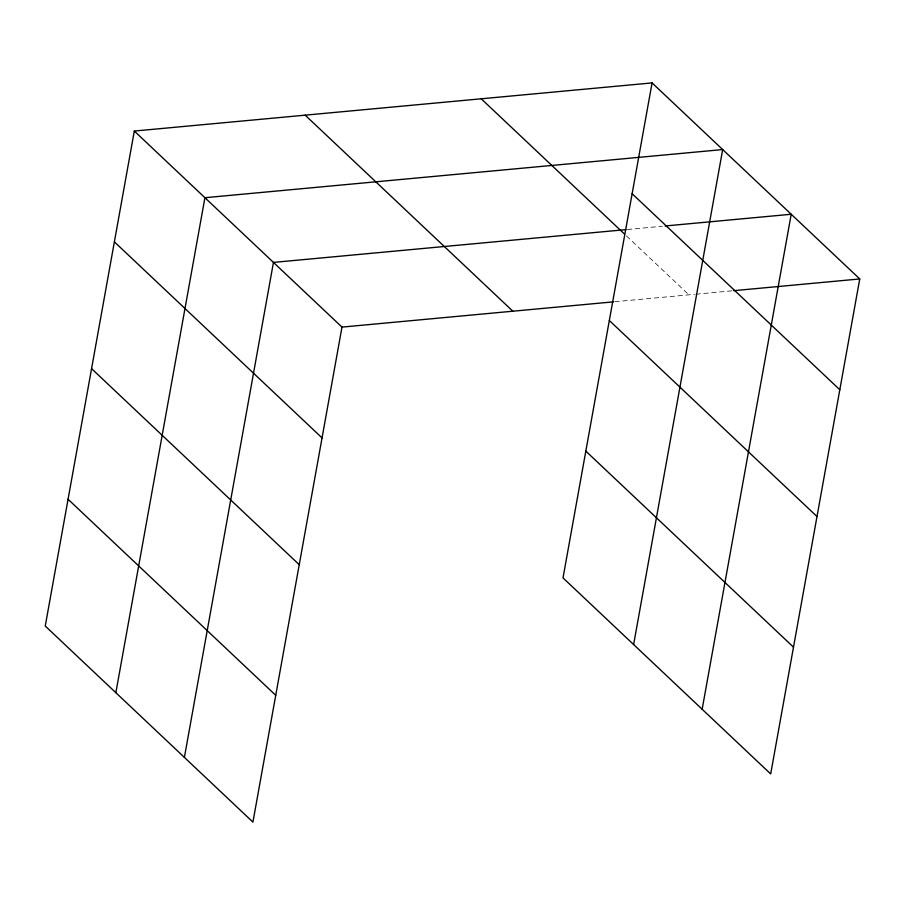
<?xml version="1.0" encoding="UTF-8"?>
<svg xmlns="http://www.w3.org/2000/svg" width="905" height="905" viewBox="0 0 905 905"><rect width="100%" height="100%" fill="white"/><g stroke="black" fill="none" stroke-linecap="round" stroke-linejoin="round"><path stroke-width="0.68" stroke-dasharray="4.53 3.39" d="M627.357 229.497L662.37 226.239M614.846 301.727L694.486 294.317M695.888 294.193L732.303 290.799M626.498 235.934L688.886 294.838"/><path stroke-width="1.36" d="M134.313 131.055L45.25 626.045L252.925 822.091L341.988 327.101L134.313 131.055L652.075 82.909L859.75 278.955L770.687 773.945L563.012 577.899L652.075 82.909M115.863 692.698L204.926 197.709L722.688 149.563L633.624 644.552M184.394 757.394L273.457 262.405L625.955 229.621M702.156 709.249L791.219 214.259L665.175 225.978M341.988 327.101L613.443 301.851M733.706 290.675L859.75 278.955M632.131 193.715L839.817 389.761M481.211 98.792L624.45 234.01M609.325 320.494L817 516.54M305.177 115.161L512.852 311.207M585.818 451.12L793.493 647.166M114.381 241.861L322.056 437.907M91.563 368.64L299.238 564.686M68.067 499.266L275.742 695.312"/></g></svg>
